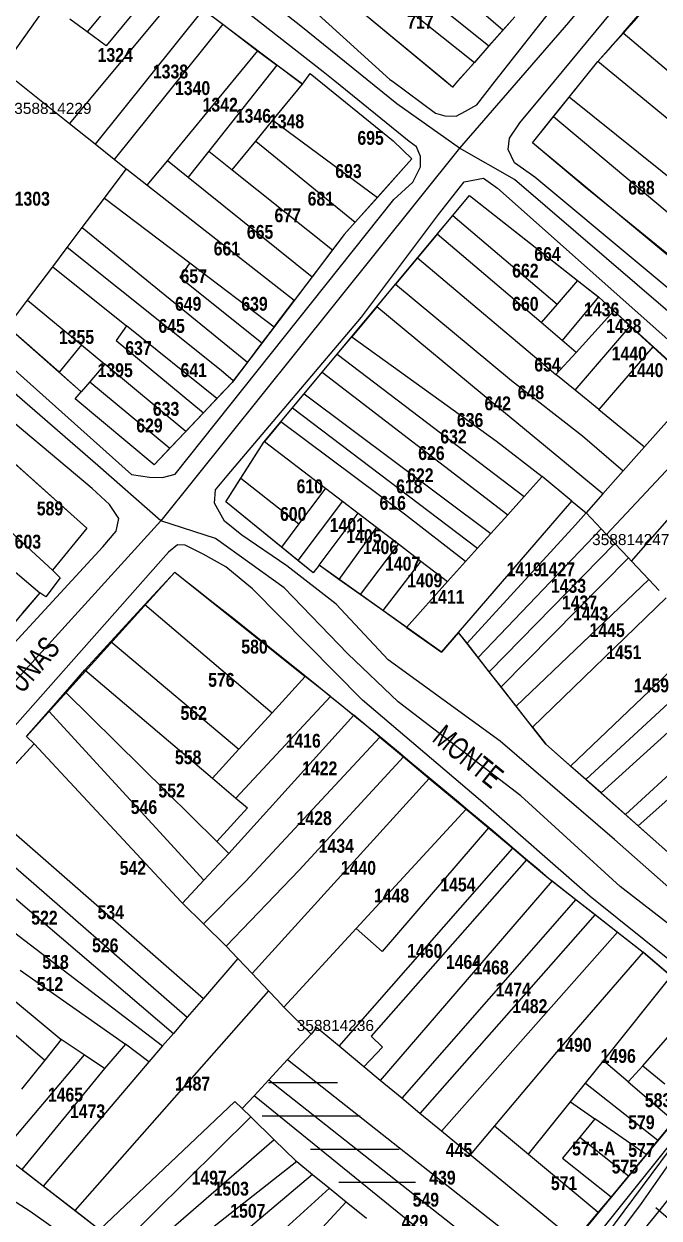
# Model space of a CAD drawing. Extents: x 199665 to 201826, y 4836581 to 4838476.
# Drawn here: x 200752.1 to 200867, y 4837357.9 to 4837573.8 of the extents above; entities that cross this region are included whole.
import ezdxf
from ezdxf.enums import TextEntityAlignment as Align

# ---------------------------------------------------------------- set-up
doc = ezdxf.new("R2010")
doc.units = 0
doc.header["$LTSCALE"] = 1.5
doc.header["$MEASUREMENT"] = 0
for name, color, linetype in [('CD-MALHA-LOTES', 40, 'CONTINUOUS'), ('CD_TXT_QUADRA', 7, 'CONTINUOUS'), ('HD-ALAGADO-BREJO', 170, 'CONTINUOUS'), ('HD-CANAIS', 7, 'CONTINUOUS'), ('RU-QUADRAS', 6, 'CONTINUOUS'), ('SV-EIXO-RUA-N-PAV', 6, 'CONTINUOUS'), ('SV-ESTIVAS', 7, 'CONTINUOUS'), ('SV-RUA-NAO-PAV-S-GUIA-C-GUIA', 7, 'CONTINUOUS'), ('SV-TXT-RUA-N-PAV-S-GUIA-C-GUIA', 7, 'CONTINUOUS'), ('Th_NmrPort', 1, 'CONTINUOUS')]:
    doc.layers.add(name, color=color, linetype=linetype)
doc.styles.add('ARIAL', font='ARIAL.TTF')
doc.styles.add('MONOTXT', font='ARIAL.TTF', dxfattribs={"height": 0.2})
doc.styles.get("Standard").update_dxf_attribs({"font": 'swisscbo.ttf'})

# ---------------------------------------------------------------- blocks, each defined once
blk = doc.blocks.new('*X3')
at = {"layer": 'HD-ALAGADO-BREJO', "color": 0}
for p, q in [((200796.31044, 4837382.369901), (200808.807795, 4837382.370026)), ((200795.177723, 4837376.369856), (200812.949527, 4837376.370034)), ((200803.939667, 4837370.369911), (200819.979761, 4837370.370071)), ((200809.072056, 4837364.369929), (200822.940475, 4837364.370068))]:
    blk.add_line(p, q, dxfattribs=at)

msp = doc.modelspace()

# ---------------------------------------------------------------- linework, layer by layer
at = {"layer": 'CD-MALHA-LOTES', "linetype": 'Continuous'}
for p, q in [((200838.75, 4837572.67), (200814.19, 4837593.93)), ((200810.27, 4837590.67), (200836.22, 4837569.82)), ((200775.42, 4837586.76), (200763.56, 4837572.35)), ((200807.61, 4837587.56), (200833.58, 4837566.86)), ((200778.91, 4837584.33), (200766.95, 4837569.83)), ((200828.35, 4837563.44), (200804.42, 4837583.28)), ((200760.33, 4837555.77), (200780.27, 4837579.68)), ((200748.05, 4837565.56), (200756.54, 4837577.55)), ((200784.53, 4837576.43), (200764.97, 4837552.06)), ((200784.53, 4837576.43), (200788.05, 4837573.75)), ((200860.47, 4837572.22), (200864.38, 4837576.66)), ((200763.56, 4837572.35), (200760.4, 4837574.69)), ((200788.05, 4837573.75), (200768.44, 4837549.3)), ((200788.05, 4837573.75), (200794.34, 4837568.96)), ((200838.75, 4837572.67), (200840.93, 4837575.12)), ((200766.95, 4837569.83), (200763.56, 4837572.35)), ((200836.22, 4837569.82), (200838.75, 4837572.67)), ((200855.89, 4837567.02), (200860.47, 4837572.22)), ((200860.47, 4837572.22), (200894.44, 4837543.44)), ((200836.22, 4837569.82), (200833.58, 4837566.86)), ((200794.34, 4837568.96), (200778.99, 4837550.24)), ((200794.34, 4837568.96), (200794.76, 4837568.64)), ((200794.76, 4837568.64), (200797.86, 4837566.34)), ((200797.86, 4837566.34), (200785.55, 4837550.8)), ((200802.47, 4837562.92), (200797.86, 4837566.34)), ((200833.58, 4837566.86), (200830.55, 4837563.44)), ((200850.73, 4837560.59), (200855.89, 4837567.02)), ((200890.64, 4837538.48), (200855.89, 4837567.02)), ((200760.33, 4837555.77), (200750.7, 4837563.44)), ((200797.15, 4837556.41), (200802.47, 4837562.92)), ((200802.47, 4837562.92), (200803.89, 4837564.83)), ((200803.89, 4837564.83), (200818.9, 4837552.65)), ((200829.61, 4837562.4), (200828.35, 4837563.44)), ((200830.55, 4837563.44), (200829.61, 4837562.4)), ((200847.89, 4837557.06), (200850.73, 4837560.59)), ((200885.9, 4837532.29), (200850.73, 4837560.59)), ((200844.09, 4837552.32), (200847.89, 4837557.06)), ((200847.89, 4837557.06), (200873.11, 4837535.9)), ((200764.97, 4837552.06), (200760.33, 4837555.77)), ((200794.04, 4837552.61), (200797.15, 4837556.41)), ((200797.15, 4837556.41), (200816.04, 4837542.45)), ((200789.78, 4837547.42), (200794.04, 4837552.61)), ((200794.04, 4837552.61), (200812.01, 4837537.95)), ((200818.9, 4837552.65), (200822.27, 4837549.39)), ((200853.6, 4837544.31), (200844.09, 4837552.32)), ((200768.44, 4837549.3), (200764.97, 4837552.06)), ((200778.99, 4837550.24), (200778.06, 4837549.12)), ((200785.55, 4837550.8), (200781.83, 4837546.09)), ((200785.55, 4837550.8), (200789.78, 4837547.42)), ((200770.61, 4837547.57), (200768.44, 4837549.3)), ((200778.06, 4837549.12), (200774.33, 4837544.65)), ((200778.06, 4837549.12), (200781.83, 4837546.09)), ((200822.27, 4837549.39), (200816.04, 4837542.45)), ((200766.66, 4837542.32), (200770.61, 4837547.57)), ((200770.74, 4837547.47), (200770.61, 4837547.57)), ((200774.33, 4837544.65), (200770.74, 4837547.47)), ((200781.83, 4837546.09), (200804.21, 4837528.07)), ((200789.78, 4837547.42), (200807.9, 4837532.94)), ((200800.96, 4837523.8), (200774.33, 4837544.65)), ((200869.36, 4837531.5), (200853.6, 4837544.31)), ((200762.64, 4837537), (200766.66, 4837542.32)), ((200766.66, 4837542.32), (200782.13, 4837530.61)), ((200816.04, 4837542.45), (200812.01, 4837537.95)), ((200829.67, 4837539.15), (200832.69, 4837542.77)), ((200832.69, 4837542.77), (200852.24, 4837527.43)), ((200826.87, 4837535.79), (200829.67, 4837539.15)), ((200829.67, 4837539.15), (200848.53, 4837523.12)), ((200759.93, 4837533.4), (200762.64, 4837537)), ((200762.64, 4837537), (200792.53, 4837512.67)), ((200812.01, 4837537.95), (200810.02, 4837535.73)), ((200810.02, 4837535.73), (200807.9, 4837532.94)), ((200826.87, 4837535.79), (200823.32, 4837531.53)), ((200845.67, 4837519.79), (200826.87, 4837535.79)), ((200757.3, 4837529.9), (200759.93, 4837533.4)), ((200787.78, 4837511.13), (200759.93, 4837533.4)), ((200807.9, 4837532.94), (200804.21, 4837528.07)), ((200782.13, 4837530.61), (200780.32, 4837527.99)), ((200782.13, 4837530.61), (200797.37, 4837519.06)), ((200823.32, 4837531.53), (200819.34, 4837526.76)), ((200823.32, 4837531.53), (200848.33, 4837510.39)), ((200752.74, 4837523.86), (200757.3, 4837529.9)), ((200757.3, 4837529.9), (200770.66, 4837519.19)), ((200780.32, 4837527.99), (200795.15, 4837516.13)), ((200804.21, 4837528.07), (200800.96, 4837523.8)), ((200815.93, 4837522.67), (200819.34, 4837526.76)), ((200819.34, 4837526.76), (200840.29, 4837509.33)), ((200852.24, 4837527.43), (200848.53, 4837523.12)), ((200852.24, 4837527.43), (200856.04, 4837524.44)), ((200856.04, 4837524.44), (200849.46, 4837516.57)), ((200856.04, 4837524.44), (200856.18, 4837524.33)), ((200856.18, 4837524.33), (200858.79, 4837521.92)), ((200749.11, 4837519.05), (200752.74, 4837523.86)), ((200752.74, 4837523.86), (200762.5, 4837515.78)), ((200797.37, 4837519.06), (200800.96, 4837523.8)), ((200815.93, 4837522.67), (200811.39, 4837517.23)), ((200837.44, 4837504.83), (200815.93, 4837522.67)), ((200848.53, 4837523.12), (200845.67, 4837519.79)), ((200858.79, 4837521.92), (200851.98, 4837514.42)), ((200858.79, 4837521.92), (200861.79, 4837519.17)), ((200849.46, 4837516.57), (200845.67, 4837519.79)), ((200758.44, 4837510.83), (200749.11, 4837519.05)), ((200770.66, 4837519.19), (200768.78, 4837516.56)), ((200787, 4837506.09), (200770.66, 4837519.19)), ((200797.37, 4837519.06), (200795.15, 4837516.13)), ((200851.79, 4837507.58), (200861.79, 4837519.17)), ((200861.79, 4837519.17), (200865.88, 4837515.4)), ((200762.5, 4837515.78), (200758.44, 4837510.83)), ((200762.5, 4837515.78), (200766.73, 4837512.27)), ((200768.78, 4837516.56), (200784.56, 4837503.5)), ((200795.15, 4837516.13), (200792.53, 4837512.67)), ((200808.78, 4837514.1), (200811.39, 4837517.23)), ((200811.39, 4837517.23), (200828.64, 4837504.79)), ((200851.98, 4837514.42), (200849.46, 4837516.57)), ((200865.88, 4837515.4), (200856.09, 4837504.09)), ((200873.86, 4837508.06), (200865.88, 4837515.4)), ((200806.07, 4837510.85), (200808.78, 4837514.1)), ((200808.78, 4837514.1), (200842.59, 4837488.37)), ((200848.33, 4837510.39), (200851.98, 4837514.42)), ((200766.73, 4837512.27), (200764, 4837509.08)), ((200781.38, 4837500.14), (200766.73, 4837512.27)), ((200789.97, 4837509.29), (200787.78, 4837511.13)), ((200792.53, 4837512.67), (200789.97, 4837509.29)), ((200762.47, 4837507.29), (200758.44, 4837510.83)), ((200764, 4837509.08), (200762.47, 4837507.29)), ((200764, 4837509.08), (200778.49, 4837497.07)), ((200789.74, 4837509), (200787, 4837506.09)), ((200789.97, 4837509.29), (200789.74, 4837509)), ((200802.8, 4837506.93), (200806.07, 4837510.85)), ((200806.07, 4837510.85), (200839.63, 4837485.07)), ((200840.29, 4837509.33), (200853.15, 4837499.35)), ((200851.79, 4837507.58), (200848.33, 4837510.39)), ((200761.38, 4837506), (200762.47, 4837507.29)), ((200800.7, 4837504.42), (200802.8, 4837506.93)), ((200802.8, 4837506.93), (200836.58, 4837481.69)), ((200856.09, 4837504.09), (200851.79, 4837507.58)), ((200873.86, 4837508.06), (200864.38, 4837497.36)), ((200775.68, 4837494.09), (200761.38, 4837506)), ((200787, 4837506.09), (200784.56, 4837503.5)), ((200828.64, 4837504.79), (200837.56, 4837498.34)), ((200856.85, 4837488.86), (200837.44, 4837504.83)), ((200784.56, 4837503.5), (200781.38, 4837500.14)), ((200798.55, 4837501.84), (200800.7, 4837504.42)), ((200800.7, 4837504.42), (200834.16, 4837478.99)), ((200856.09, 4837504.09), (200864.38, 4837497.36)), ((200857.47, 4837481.49), (200878.4, 4837503.87)), ((200797.67, 4837500.78), (200795.61, 4837498.29)), ((200798.55, 4837501.84), (200797.67, 4837500.78)), ((200820.97, 4837485.17), (200798.55, 4837501.84)), ((200745.56, 4837498.66), (200763.47, 4837482.63)), ((200778.49, 4837497.07), (200781.38, 4837500.14)), ((200791.33, 4837491.66), (200795.52, 4837498.19)), ((200795.52, 4837498.19), (200795.61, 4837498.29)), ((200795.61, 4837498.29), (200806.63, 4837489.87)), ((200837.56, 4837498.34), (200845.84, 4837491.98)), ((200853.15, 4837499.35), (200860.5, 4837492.98)), ((200862.02, 4837476.66), (200882.49, 4837500.11)), ((200778.49, 4837497.07), (200775.68, 4837494.09)), ((200864.38, 4837497.36), (200860.5, 4837492.98)), ((200788.6, 4837487.41), (200791.33, 4837491.66)), ((200791.33, 4837491.66), (200801.81, 4837483.4)), ((200845.84, 4837491.98), (200842.59, 4837488.37)), ((200851.23, 4837487.53), (200845.84, 4837491.98)), ((200860.5, 4837492.98), (200856.85, 4837488.86)), ((200739.48, 4837491.39), (200757.26, 4837475.01)), ((200806.63, 4837489.87), (200801.81, 4837483.4)), ((200806.63, 4837489.87), (200809.71, 4837487.51)), ((200798.69, 4837479.21), (200788.6, 4837487.41)), ((200809.71, 4837487.51), (200801.64, 4837476.81)), ((200809.71, 4837487.51), (200812.58, 4837485.32)), ((200830.73, 4837463.78), (200851.23, 4837487.53)), ((200842.59, 4837488.37), (200839.63, 4837485.07)), ((200851.23, 4837487.53), (200853.78, 4837485.41)), ((200856.85, 4837488.86), (200853.78, 4837485.41)), ((200735.74, 4837487.12), (200754.98, 4837470.95)), ((200805.48, 4837475.92), (200812.58, 4837485.32)), ((200812.58, 4837485.32), (200815.88, 4837482.79)), ((200831.98, 4837476.58), (200820.97, 4837485.17)), ((200851.85, 4837483.22), (200853.78, 4837485.41)), ((200853.78, 4837485.41), (200856.51, 4837482.52)), ((200801.81, 4837483.4), (200798.69, 4837479.21)), ((200851.85, 4837483.22), (200832.25, 4837461.84)), ((200839.63, 4837485.07), (200836.58, 4837481.69)), ((200763.47, 4837482.63), (200757.26, 4837475.01)), ((200815.88, 4837482.79), (200809.07, 4837473.37)), ((200815.88, 4837482.79), (200819.84, 4837479.77)), ((200836.58, 4837481.69), (200834.16, 4837478.99)), ((200856.51, 4837482.52), (200834.26, 4837459.27)), ((200856.51, 4837482.52), (200857.47, 4837481.49)), ((200857.47, 4837481.49), (200859.02, 4837479.85)), ((200801.64, 4837476.81), (200798.69, 4837479.21)), ((200819.84, 4837479.77), (200812.91, 4837470.65)), ((200819.84, 4837479.77), (200823.92, 4837476.65)), ((200834.16, 4837478.99), (200831.98, 4837476.58)), ((200836.28, 4837456.68), (200859.02, 4837479.85)), ((200859.02, 4837479.85), (200861.47, 4837477.24)), ((200804.44, 4837474.54), (200801.64, 4837476.81)), ((200823.92, 4837476.65), (200817.02, 4837467.72)), ((200823.92, 4837476.65), (200828.74, 4837472.97)), ((200831.98, 4837476.58), (200828.74, 4837472.97)), ((200861.47, 4837477.24), (200838.4, 4837453.96)), ((200861.47, 4837477.24), (200862.02, 4837476.66)), ((200862.02, 4837476.66), (200865.12, 4837473.36)), ((200757.26, 4837475.01), (200758.65, 4837473.67)), ((200773.94, 4837468.8), (200779.37, 4837474.69)), ((200779.37, 4837474.69), (200802.99, 4837455.82)), ((200805.48, 4837475.92), (200804.44, 4837474.54)), ((200809.07, 4837473.37), (200805.48, 4837475.92)), ((200758.65, 4837473.67), (200756.06, 4837470.19)), ((200812.91, 4837470.65), (200809.07, 4837473.37)), ((200828.74, 4837472.97), (200821.29, 4837464.69)), ((200865.12, 4837473.36), (200841.15, 4837450.45)), ((200867.02, 4837471.34), (200865.12, 4837473.36)), ((200754.98, 4837470.95), (200751.86, 4837467.31)), ((200756.06, 4837470.19), (200754.98, 4837470.95)), ((200817.02, 4837467.72), (200812.91, 4837470.65)), ((200767.82, 4837462.15), (200773.94, 4837468.8)), ((200773.94, 4837468.8), (200796.98, 4837449.26)), ((200868.25, 4837470.03), (200844.1, 4837446.67)), ((200821.29, 4837464.69), (200817.02, 4837467.72)), ((200821.29, 4837464.69), (200827.63, 4837460.19)), ((200827.63, 4837460.19), (200830.73, 4837463.78)), ((200832.25, 4837461.84), (200830.73, 4837463.78)), ((200763.82, 4837457.81), (200767.82, 4837462.15)), ((200767.82, 4837462.15), (200790.97, 4837442.68)), ((200834.26, 4837459.27), (200832.25, 4837461.84)), ((200851, 4837439.62), (200875.17, 4837462.67)), ((200836.28, 4837456.68), (200834.26, 4837459.27)), ((200853.76, 4837437.17), (200878.04, 4837459.62)), ((200763.11, 4837457), (200763.82, 4837457.81)), ((200759.61, 4837452.99), (200763.11, 4837457)), ((200763.11, 4837457), (200786.18, 4837437.45)), ((200802.99, 4837455.82), (200796.98, 4837449.26)), ((200807.53, 4837452.19), (200802.99, 4837455.82)), ((200838.4, 4837453.96), (200836.28, 4837456.68)), ((200756.59, 4837449.54), (200759.61, 4837452.99)), ((200786.99, 4837425.96), (200759.61, 4837452.99)), ((200841.15, 4837450.45), (200838.4, 4837453.96)), ((200790.45, 4837433.83), (200807.53, 4837452.19)), ((200807.53, 4837452.19), (200811.75, 4837448.82)), ((200752.58, 4837444.95), (200756.59, 4837449.54)), ((200756.59, 4837449.54), (200784.62, 4837418.96)), ((200811.75, 4837448.82), (200789.14, 4837423.83)), ((200796.98, 4837449.26), (200790.97, 4837442.68)), ((200816.49, 4837444.86), (200811.75, 4837448.82)), ((200844.1, 4837446.67), (200841.15, 4837450.45)), ((200856.49, 4837434.76), (200873.8, 4837450.43)), ((200863.21, 4837428.81), (200887.37, 4837450.39)), ((200844.1, 4837446.67), (200846.53, 4837443.57)), ((200877.68, 4837446.31), (200860.91, 4837430.84)), ((200753.96, 4837443.65), (200752.58, 4837444.95)), ((200792.15, 4837418.74), (200816.49, 4837444.86)), ((200816.49, 4837444.86), (200820.75, 4837441.29)), ((200744.06, 4837432.93), (200753.96, 4837443.65)), ((200753.96, 4837443.65), (200780.51, 4837415.05)), ((200790.97, 4837442.68), (200786.18, 4837437.45)), ((200846.53, 4837443.57), (200850.8, 4837439.8)), ((200820.75, 4837441.29), (200801.91, 4837420.81)), ((200820.75, 4837441.29), (200825.43, 4837437.38)), ((200850.8, 4837439.8), (200851, 4837439.62)), ((200853.76, 4837437.17), (200851, 4837439.62)), ((200786.18, 4837437.45), (200790.45, 4837433.83)), ((200825.43, 4837437.38), (200793.38, 4837402.11)), ((200825.43, 4837437.38), (200832.07, 4837431.83)), ((200856.49, 4837434.76), (200853.76, 4837437.17)), ((200790.45, 4837433.83), (200792.55, 4837432.05)), ((200860.91, 4837430.84), (200856.49, 4837434.76)), ((200744.06, 4837432.93), (200784.58, 4837397.6)), ((200792.55, 4837432.05), (200786.99, 4837425.96)), ((200812.22, 4837410.24), (200832.07, 4837431.83)), ((200832.07, 4837431.83), (200836.16, 4837428.42)), ((200740.96, 4837429.59), (200781.64, 4837394.19)), ((200863.21, 4837428.81), (200860.91, 4837430.84)), ((200836.16, 4837428.42), (200816.88, 4837406.1)), ((200836.16, 4837428.42), (200840.54, 4837424.75)), ((200868.58, 4837424.05), (200863.21, 4837428.81)), ((200738, 4837426.38), (200779.14, 4837391.26)), ((200786.99, 4837425.96), (200789.14, 4837423.83)), ((200809.13, 4837388.95), (200840.54, 4837424.75)), ((200840.54, 4837424.75), (200843.02, 4837422.68)), ((200789.14, 4837423.83), (200784.62, 4837418.96)), ((200843.02, 4837422.68), (200814.9, 4837390.75)), ((200843.02, 4837422.68), (200847.01, 4837419.35)), ((200733.94, 4837421.99), (200777.18, 4837389)), ((200801.91, 4837420.81), (200788.7, 4837407.05)), ((200784.62, 4837418.96), (200780.76, 4837414.8)), ((200784.56, 4837411.09), (200792.15, 4837418.74)), ((200847.64, 4837418.86), (200816.54, 4837382.78)), ((200847.01, 4837419.35), (200847.64, 4837418.86)), ((200847.64, 4837418.86), (200851.96, 4837415.48)), ((200729.2, 4837414.75), (200758.84, 4837390.2)), ((200780.51, 4837415.05), (200780.76, 4837414.8)), ((200780.76, 4837414.8), (200784.56, 4837411.09)), ((200851.96, 4837415.48), (200820.44, 4837379.54)), ((200851.96, 4837415.48), (200855.45, 4837412.75)), ((200855.45, 4837412.75), (200823.72, 4837376.81)), ((200855.45, 4837412.75), (200859.5, 4837409.58)), ((200726.36, 4837411.65), (200755.86, 4837386.46)), ((200784.56, 4837411.09), (200788.7, 4837407.05)), ((200812.22, 4837410.24), (200799.14, 4837396.03)), ((200816.88, 4837406.1), (200812.22, 4837410.24)), ((200859.5, 4837409.58), (200827.61, 4837373.58)), ((200859.5, 4837409.58), (200864.1, 4837405.99)), ((200788.7, 4837407.05), (200790.8, 4837404.84)), ((200864.1, 4837405.99), (200848.43, 4837387.91)), ((200869.18, 4837401.6), (200864.1, 4837405.99)), ((200790.8, 4837404.84), (200784.58, 4837397.6)), ((200790.8, 4837404.84), (200793.38, 4837402.11)), ((200751.4, 4837402.69), (200770.47, 4837389.34)), ((200793.38, 4837402.11), (200796.36, 4837398.97)), ((200856.95, 4837386.34), (200869.18, 4837401.6)), ((200796.36, 4837398.97), (200761.3, 4837359.23)), ((200796.36, 4837398.97), (200797.91, 4837397.33)), ((200784.58, 4837397.6), (200781.64, 4837394.19)), ((200797.91, 4837397.33), (200799.14, 4837396.03)), ((200864.08, 4837385.42), (200874.3, 4837397.17)), ((200799.14, 4837396.03), (200804.04, 4837391.14)), ((200781.64, 4837394.19), (200779.14, 4837391.26)), ((200805.02, 4837392.37), (200804.04, 4837391.14)), ((200809.13, 4837388.95), (200805.02, 4837392.37)), ((200758.84, 4837390.2), (200755.86, 4837386.46)), ((200762.97, 4837387.42), (200758.84, 4837390.2)), ((200779.14, 4837391.26), (200777.18, 4837389)), ((200804.04, 4837391.14), (200799.8, 4837386.56)), ((200814.9, 4837390.75), (200816.98, 4837388.79)), ((200770.47, 4837389.34), (200766.7, 4837384.91)), ((200774.72, 4837386.11), (200770.47, 4837389.34)), ((200777.18, 4837389), (200774.72, 4837386.11)), ((200813.59, 4837385.24), (200809.13, 4837388.95)), ((200816.98, 4837388.79), (200813.59, 4837385.24)), ((200762.97, 4837387.42), (200747.93, 4837369.57)), ((200755.86, 4837386.46), (200751.67, 4837381.19)), ((200774.72, 4837386.11), (200755.55, 4837363.68)), ((200766.7, 4837384.91), (200762.97, 4837387.42)), ((200799.8, 4837386.56), (200796.37, 4837382.85)), ((200799.8, 4837386.56), (200847.69, 4837348.82)), ((200848.43, 4837387.91), (200837.24, 4837374.56)), ((200853.71, 4837382.3), (200856.95, 4837386.34)), ((200861.42, 4837382.52), (200856.95, 4837386.34)), ((200766.7, 4837384.91), (200751.7, 4837366.66)), ((200816.54, 4837382.78), (200813.59, 4837385.24)), ((200864.08, 4837385.42), (200861.42, 4837382.52)), ((200864.08, 4837385.42), (200868.02, 4837382.18)), ((200796.37, 4837382.85), (200793.74, 4837380.01)), ((200796.37, 4837382.85), (200844.39, 4837345.06)), ((200820.44, 4837379.54), (200816.54, 4837382.78)), ((200850.96, 4837378.88), (200853.71, 4837382.3)), ((200853.71, 4837382.3), (200866.78, 4837371.96)), ((200861.42, 4837382.52), (200869.68, 4837375.45)), ((200793.74, 4837380.01), (200791.6, 4837377.7)), ((200841.25, 4837341.48), (200793.74, 4837380.01)), ((200823.72, 4837376.81), (200820.44, 4837379.54)), ((200790.27, 4837378.99), (200765.77, 4837355.78)), ((200791.6, 4837377.7), (200790.27, 4837378.99)), ((200791.6, 4837377.7), (200793.17, 4837376.17)), ((200843.38, 4837369.43), (200850.96, 4837378.88)), ((200850.96, 4837378.88), (200855.38, 4837375.82)), ((200793.17, 4837376.17), (200769.52, 4837352.88)), ((200793.17, 4837376.17), (200797.38, 4837372.06)), ((200827.61, 4837373.58), (200823.72, 4837376.81)), ((200855.38, 4837375.82), (200852.66, 4837372.51)), ((200864.64, 4837369.38), (200855.38, 4837375.82)), ((200869.68, 4837375.45), (200866.78, 4837371.96)), ((200832.82, 4837369.29), (200827.61, 4837373.58)), ((200837.24, 4837374.56), (200832.82, 4837369.29)), ((200837.24, 4837374.56), (200843.38, 4837369.43)), ((200797.38, 4837372.06), (200771.09, 4837349.27)), ((200797.38, 4837372.06), (200801.25, 4837368.29)), ((200852.66, 4837372.51), (200849.54, 4837368.73)), ((200852.66, 4837372.51), (200861.44, 4837365.53)), ((200866.78, 4837371.96), (200864.64, 4837369.38)), ((200851.68, 4837353.8), (200832.82, 4837369.29)), ((200843.38, 4837369.43), (200855.95, 4837358.93)), ((200849.54, 4837368.73), (200858.3, 4837361.75)), ((200864.64, 4837369.38), (200861.44, 4837365.53)), ((200755.55, 4837363.68), (200751.7, 4837366.66)), ((200801.44, 4837368.14), (200774.18, 4837346.71)), ((200801.25, 4837368.29), (200801.44, 4837368.14)), ((200801.44, 4837368.14), (200804.31, 4837365.79)), ((200804.31, 4837365.79), (200777.96, 4837343.61)), ((200804.31, 4837365.79), (200807.39, 4837363.27)), ((200861.44, 4837365.53), (200858.3, 4837361.75)), ((200761.3, 4837359.23), (200755.55, 4837363.68)), ((200807.39, 4837363.27), (200781.98, 4837340.37)), ((200807.39, 4837363.27), (200810.37, 4837360.84)), ((200810.37, 4837360.84), (200789.41, 4837338.11)), ((200810.37, 4837360.84), (200814.04, 4837357.84)), ((200858.3, 4837361.75), (200855.95, 4837358.93)), ((200765.77, 4837355.78), (200761.3, 4837359.23)), ((200855.95, 4837358.93), (200851.68, 4837353.8))]:
    msp.add_line(p, q, dxfattribs=at)
at = {"layer": 'HD-CANAIS'}
msp.add_lwpolyline([(200892.09, 4837390.33), (200890.86, 4837388.72), (200888.92, 4837384.26), (200884.41, 4837380.65), (200881.2, 4837376.01), (200877.41, 4837372.08), (200873.46, 4837367.6), (200870.39, 4837363.5), (200866.88, 4837359.1), (200863.7, 4837355.13)], dxfattribs=at)
at = {"layer": 'RU-QUADRAS', "color": 6, "linetype": 'Continuous'}
for points in [[(200671.05, 4837579.31), (200701.14, 4837613.55, -0.030839), (200717.38, 4837634.86, 0.01612), (200765.07, 4837593.93), (200782.23, 4837582.03), (200780.27, 4837579.68), (200802.47, 4837562.92), (200803.89, 4837564.83), (200818.9, 4837552.65), (200822.27, 4837549.39), (200810.02, 4837535.73), (200789.74, 4837509), (200775.68, 4837494.09), (200761.38, 4837506), (200762.47, 4837507.29), (200749.11, 4837519.05)], [(200712.74, 4837396.76), (200731.63, 4837417.41), (200730.49, 4837418.26), (200753.96, 4837443.65), (200752.58, 4837444.95), (200779.37, 4837474.69, -0.011044), (200847.01, 4837419.35), (200864.1, 4837405.99), (200882.22, 4837390.53), (200847.69, 4837348.82), (200832.1, 4837331.89), (200833.77, 4837330.61), (200830.98, 4837326.63), (200829.47, 4837327.89), (200817.36, 4837314.13), (200789.41, 4837338.11), (200787.4, 4837336), (200768.39, 4837351.23), (200769.52, 4837352.88)]]:
    msp.add_lwpolyline(points, format="xyb", close=True, dxfattribs=at)
msp.add_lwpolyline([(200959.46, 4837591.81), (200992.19, 4837562.85), (200989.99, 4837560.27), (201007.66, 4837544.97), (200985.35, 4837518.65), (200959.46, 4837482.45), (200948.61, 4837468.77, -0.01219), (200905.64, 4837501.15), (200844.09, 4837552.32), (200855.89, 4837567.02, 0.02084), (200876.46, 4837591.18)], format="xyb", dxfattribs=at)
for points in [[(200840.93, 4837575.12), (200829.61, 4837562.4), (200804.42, 4837583.28)], [(200733.84, 4837509.15), (200763.47, 4837482.63), (200757.26, 4837475.01), (200758.65, 4837473.67), (200756.06, 4837470.19), (200754.98, 4837470.95), (200729.87, 4837441.61)]]:
    msp.add_lwpolyline(points, dxfattribs=at)
msp.add_lwpolyline([(200788.6, 4837487.41), (200795.52, 4837498.19), (200832.69, 4837542.77), (200856.18, 4837524.33), (200895.83, 4837488.28), (200906.95, 4837477.33), (200922.26, 4837463.72), (200935.79, 4837452.97), (200927.75, 4837443.63), (200925.88, 4837445.2), (200912.68, 4837428.95), (200897.15, 4837413.01), (200890.6, 4837404.59), (200846.53, 4837443.57), (200830.73, 4837463.78), (200827.63, 4837460.19), (200805.48, 4837475.92), (200804.44, 4837474.54)], close=True, dxfattribs=at)
at = {"layer": 'SV-EIXO-RUA-N-PAV'}
for points in [[(200866.99, 4837593.93), (200850.62, 4837574.07), (200830.92, 4837551.37), (200801.21, 4837514.31), (200776.84, 4837483.93), (200748.79, 4837453.05), (200735.01, 4837435.3), (200713.74, 4837409.31), (200696.38, 4837392.62), (200647.78, 4837340.21), (200614.62, 4837296.88), (200592.92, 4837270.65), (200577.07, 4837252.91), (200558.19, 4837231.58), (200540.14, 4837215.6), (200520.97, 4837199.57), (200504.07, 4837181.02), (200486.06, 4837162.31), (200459.47, 4837132.44), (200442.34, 4837118.59), (200432.61, 4837108.08)], [(201021.79, 4837287.1), (200965.36, 4837332.51), (200924.31, 4837366.95), (200899.73, 4837388.04), (200889.77, 4837394.94), (200877.35, 4837404.42), (200859.94, 4837417.86), (200842.01, 4837434.25), (200819.8, 4837451.21), (200810.71, 4837459.92), (200799.19, 4837471.83), (200786.77, 4837480.79), (200776.84, 4837483.93), (200765.49, 4837493.95), (200738.48, 4837517.27), (200714.07, 4837538.01), (200698.05, 4837550.03), (200673.68, 4837571.4), (200662.49, 4837579.75), (200644.43, 4837593.93)], [(201159.2, 4837294.06), (201130.09, 4837320.68), (201097.74, 4837347.82), (201079.81, 4837361.78), (201039.81, 4837393.04), (201006.07, 4837417.75), (200978.23, 4837437.4), (200956.32, 4837453.4), (200947.32, 4837459.83), (200943, 4837460.37), (200933.92, 4837469.31), (200916.5, 4837482.41), (200900.63, 4837495.24), (200874.11, 4837517.09), (200840.82, 4837545.7), (200830.92, 4837551.37), (200819.57, 4837559.38), (200802.21, 4837573.4), (200776.02, 4837593.93)], [(200816.82, 4837306.62), (200823.85, 4837316.51), (200833.13, 4837327.34), (200840.44, 4837334.18), (200847.75, 4837343.27), (200857.35, 4837354.7), (200870.61, 4837372.49), (200882.13, 4837386.1), (200889.77, 4837394.94), (200899.93, 4837404.77), (200905.86, 4837413.85), (200915.29, 4837426.41), (200924.01, 4837436.88), (200931.54, 4837443.47), (200937.64, 4837450.47), (200940.32, 4837456.43), (200943, 4837460.37), (200949.84, 4837465.85), (200962.4, 4837480.85), (200976.36, 4837496.56), (200983.69, 4837508.08), (201002.2, 4837530.88), (201008.83, 4837538.83), (201016.22, 4837545.4)]]:
    msp.add_lwpolyline(points, dxfattribs=at)
at = {"layer": 'SV-ESTIVAS'}
msp.add_lwpolyline([(200873.19, 4837353.9), (200866.42, 4837359.73)], dxfattribs=at)
at = {"layer": 'SV-RUA-NAO-PAV-S-GUIA-C-GUIA'}
for points in [[(200674.43, 4837574.35), (200679.31, 4837568.85), (200684.22, 4837564.82), (200685.98, 4837563.44), (200706.2, 4837547.6), (200723.96, 4837536.59), (200730.67, 4837531.33), (200742.85, 4837517.94), (200771.55, 4837492.34), (200774.84, 4837491.83), (200777.19, 4837491.79), (200779.48, 4837492.38), (200819.02, 4837542.09), (200822.46, 4837545.21), (200823.83, 4837547.95), (200823.85, 4837549.85), (200823.12, 4837551.58), (200821.8, 4837552.57), (200808.32, 4837563.44), (200806.23, 4837565.13), (200769.45, 4837593.93)], [(200783.11, 4837593.93), (200804.68, 4837576.12), (200818.3, 4837563.78), (200818.76, 4837563.44), (200826.57, 4837557.7), (200828.22, 4837557.16), (200830.29, 4837557.11), (200832, 4837558.02), (200834.01, 4837559.2), (200837.34, 4837563.44), (200856.35, 4837587.62), (200861.47, 4837593.93)], [(201012.24, 4837545.57), (201005.67, 4837538.19), (200982.53, 4837508.96), (200976.19, 4837497.67), (200972.49, 4837494.96), (200958.43, 4837478.62), (200949.87, 4837467.56), (200948.03, 4837466.18), (200945.96, 4837465.21), (200943.55, 4837464.93), (200941.1, 4837466.85), (200938.82, 4837470.46), (200934.93, 4837474.27), (200900.81, 4837499.23), (200844.5, 4837546.07), (200840.82, 4837548.68), (200839.67, 4837551.09), (200839.91, 4837553.17), (200841.81, 4837555.9), (200848.05, 4837563.44), (200873.29, 4837593.93)], [(200878.55, 4837409.05), (200858.95, 4837426.32), (200838.26, 4837444.14), (200817.99, 4837458.84), (200808.56, 4837468.86), (200799.68, 4837475.83), (200791.5, 4837481.35), (200788.4, 4837483.89), (200786.59, 4837487.17), (200786.75, 4837489.56), (200788.85, 4837492.11), (200813.15, 4837520.77), (200827.07, 4837539.37), (200831.74, 4837545.25), (200835.23, 4837545.93), (200837.78, 4837544.08), (200870.76, 4837514.8)], [(200732.07, 4837442.04), (200766.34, 4837479.27), (200768.77, 4837482.06), (200769.26, 4837484.4), (200767.6, 4837486.92), (200764.43, 4837489.81), (200744.43, 4837506.53)], [(200854, 4837352.44), (200874.24, 4837377.73), (200883.67, 4837389.54), (200883.94, 4837392.24), (200881.96, 4837394.69), (200878.64, 4837396.66), (200854.54, 4837416.02), (200834.67, 4837433.4), (200813.34, 4837451.54), (200793.44, 4837471.64), (200788.62, 4837475.62), (200784.51, 4837477.96), (200781.25, 4837479.57), (200779.9, 4837479.63), (200778.24, 4837478.28), (200746.7, 4837442.75)], [(200890.94, 4837391.28), (200884.11, 4837384.68), (200880.97, 4837382.33), (200876.79, 4837376.94), (200869.25, 4837368.35), (200863.73, 4837360.49), (200858.82, 4837353.89), (200853.57, 4837347.7), (200848.87, 4837341.27), (200841.52, 4837331.4), (200836.87, 4837328.75), (200830.87, 4837323.48), (200822.6, 4837313.89), (200820.26, 4837307.97), (200822.29, 4837305.31)], [(200726.94, 4837375.98), (200753.23, 4837359.16), (200765.62, 4837350.32)]]:
    msp.add_lwpolyline(points, dxfattribs=at)

# ---------------------------------------------------------------- block references
at = {"layer": 'HD-ALAGADO-BREJO'}
msp.add_blockref('*X3', (0, 0), dxfattribs=at)

# ---------------------------------------------------------------- texts
at = {"layer": 'CD_TXT_QUADRA', "color": 7, "linetype": 'Continuous', "style": 'MONOTXT'}
for s, p in [('358814229', (200750.34, 4837557.54)), ('358814247', (200854.88, 4837479.57)), ('358814236', (200801.44, 4837391.71))]:
    msp.add_text(s, height=2, dxfattribs=at).set_placement(p)
at = {"layer": 'SV-TXT-RUA-N-PAV-S-GUIA-C-GUIA', "style": 'ARIAL', "width": 0.7}
for s, rotation, p in [('CARIPUNAS', 49.285, (200743.97, 4837443.5)), ('MONTE', 321, (200825.73, 4837444.25))]:
    msp.add_text(s, height=4, rotation=rotation, dxfattribs=at).set_placement(p)
at = {"layer": 'Th_NmrPort', "color": 1}
for s, p in [('717', (200821.42, 4837574.2)), ('1324', (200765.42, 4837568.2)), ('1338', (200775.42, 4837565.2)), ('1340', (200779.42, 4837562.2)), ('1342', (200784.42, 4837559.2)), ('1346', (200790.42, 4837557.2)), ('1348', (200796.42, 4837556.2)), ('695', (200812.42, 4837553.2)), ('693', (200808.42, 4837547.2)), ('1303', (200750.42, 4837542.2)), ('681', (200803.42, 4837542.2)), ('688', (200861.42, 4837544.2)), ('677', (200797.42, 4837539.2)), ('665', (200792.42, 4837536.2)), ('661', (200786.42, 4837533.2)), ('664', (200844.42, 4837532.2)), ('657', (200780.42, 4837528.2)), ('662', (200840.42, 4837529.2)), ('649', (200779.42, 4837523.2)), ('639', (200791.42, 4837523.2)), ('660', (200840.42, 4837523.2)), ('1436', (200853.42, 4837522.2)), ('645', (200776.42, 4837519.2)), ('1438', (200857.42, 4837519.2)), ('1355', (200758.42, 4837517.2)), ('637', (200770.42, 4837515.2)), ('1440', (200858.42, 4837514.2)), ('654', (200844.42, 4837512.2)), ('1395', (200765.42, 4837511.2)), ('641', (200780.42, 4837511.2)), ('1440', (200861.42, 4837511.2)), ('648', (200841.42, 4837507.2)), ('633', (200775.42, 4837504.2)), ('642', (200835.42, 4837505.2)), ('629', (200772.42, 4837501.2)), ('636', (200830.42, 4837502.2)), ('632', (200827.42, 4837499.2)), ('626', (200823.42, 4837496.2)), ('622', (200821.42, 4837492.2)), ('610', (200801.42, 4837490.2)), ('618', (200819.42, 4837490.2)), ('589', (200754.42, 4837486.2)), ('616', (200816.42, 4837487.2)), ('600', (200798.42, 4837485.2)), ('1401', (200807.42, 4837483.2)), ('603', (200750.42, 4837480.2)), ('1405', (200810.42, 4837481.2)), ('1406', (200813.42, 4837479.2)), ('1407', (200817.42, 4837476.2)), ('1409', (200821.42, 4837473.2)), ('1419', (200839.42, 4837475.2)), ('1427', (200845.42, 4837475.2)), ('1433', (200847.42, 4837472.2)), ('1411', (200825.42, 4837470.2)), ('1437', (200849.42, 4837469.2)), ('1443', (200851.42, 4837467.2)), ('1445', (200854.42, 4837464.2)), ('580', (200791.42, 4837461.2)), ('1451', (200857.42, 4837460.2)), ('576', (200785.42, 4837455.2)), ('1459', (200862.42, 4837454.2)), ('562', (200780.42, 4837449.2)), ('1416', (200799.42, 4837444.2)), ('558', (200779.42, 4837441.2)), ('1422', (200802.42, 4837439.2)), ('552', (200776.42, 4837435.2)), ('546', (200771.42, 4837432.2)), ('1428', (200801.42, 4837430.2)), ('1434', (200805.42, 4837425.2)), ('542', (200769.42, 4837421.2)), ('1440', (200809.42, 4837421.2)), ('1454', (200827.42, 4837418.2)), ('1448', (200815.42, 4837416.2)), ('534', (200765.42, 4837413.2)), ('522', (200753.42, 4837412.2)), ('526', (200764.42, 4837407.2)), ('1460', (200821.42, 4837406.2)), ('518', (200755.42, 4837404.2)), ('1464', (200828.42, 4837404.2)), ('1468', (200833.42, 4837403.2)), ('512', (200754.42, 4837400.2)), ('1474', (200837.42, 4837399.2)), ('1482', (200840.42, 4837396.2)), ('1490', (200848.42, 4837389.2)), ('1496', (200856.42, 4837387.2)), ('1487', (200779.42, 4837382.2)), ('1465', (200756.42, 4837380.2)), ('583', (200864.42, 4837379.2)), ('1473', (200760.42, 4837377.2)), ('579', (200861.42, 4837375.2)), ('445', (200828.42, 4837370.2)), ('571-A', (200851.26, 4837370.46)), ('577', (200861.42, 4837370.2)), ('1497', (200782.42, 4837365.2)), ('439', (200825.42, 4837365.2)), ('575', (200858.42, 4837367.2)), ('1503', (200786.42, 4837363.2)), ('571', (200847.42, 4837364.2)), ('549', (200822.42, 4837361.2)), ('1507', (200789.42, 4837359.2)), ('429', (200820.42, 4837357.2))]:
    msp.add_text(s, height=2.5, dxfattribs=at).set_placement(p, align=Align.MIDDLE_LEFT)

doc.saveas('drawing.dxf')
